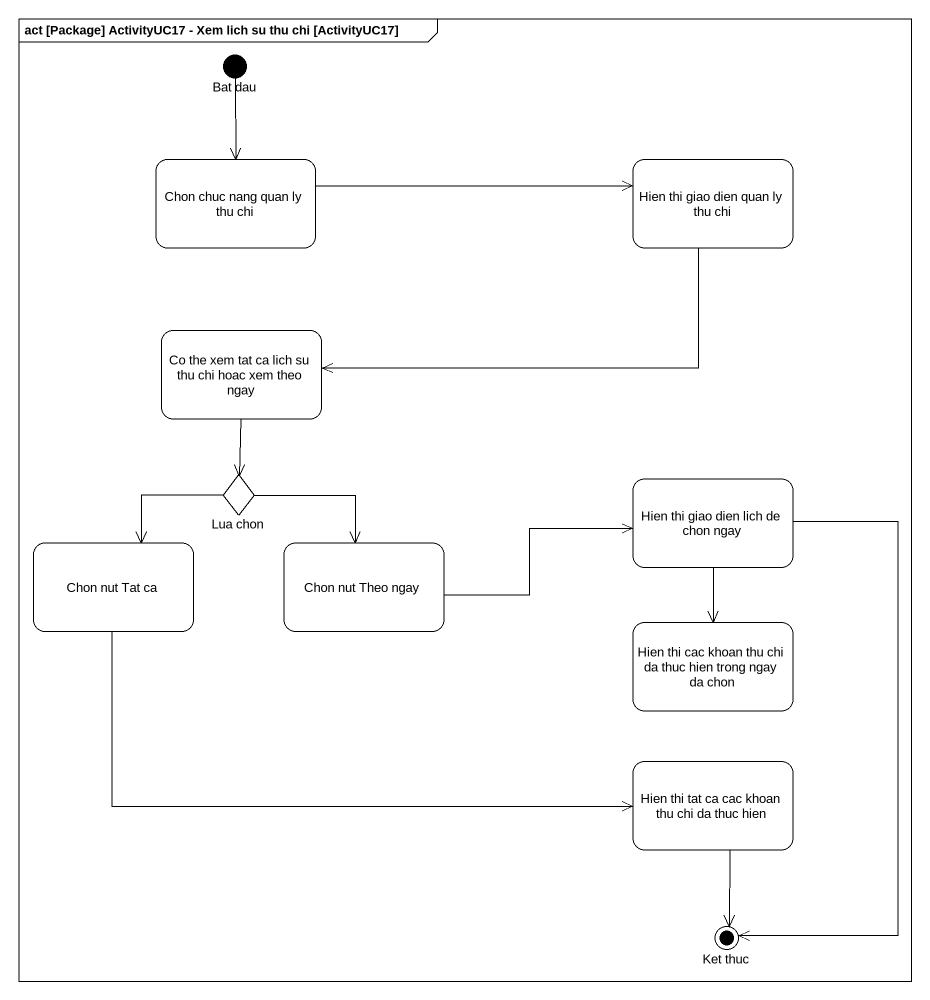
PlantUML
@startuml
mainframe act [Package] ActivityUC17 - Xem lich su thu chi [ActivityUC17]
hide empty description
state "Bat dau" as Bat_dau <<start>> #FFFFFF
state "Chon chuc nang quan ly thu chi" as Chon_chuc_nang_quan_ly_thu #FFFFFF
state "Hien thi giao dien quan ly thu chi" as Hien_thi_giao_dien_quan_ly #FFFFFF
state "Co the xem tat ca lich su thu chi hoac xem theo ngay" as Co_the_xem_tat_ca_lich_su #FFFFFF
state "Lua chon" as Lua_chon <<choice>> #FFFFFF
state "Hien thi giao dien lich de chon ngay" as Hien_thi_giao_dien_lich_de #FFFFFF
state "Chon nut Tat ca" as Chon_nut_Tat_ca #FFFFFF
state "Chon nut Theo ngay" as Chon_nut_Theo_ngay #FFFFFF
state "Hien thi cac khoan thu chi da thuc hien trong ngay da chon" as Hien_thi_cac_khoan_thu_chi #FFFFFF
state "Hien thi tat ca cac khoan thu chi da thuc hien" as Hien_thi_tat_ca_cac_khoan #FFFFFF
state "Ket thuc" as Ket_thuc <<end>> #FFFFFF
Bat_dau --> Chon_chuc_nang_quan_ly_thu
Chon_chuc_nang_quan_ly_thu -right-> Hien_thi_giao_dien_quan_ly
Hien_thi_giao_dien_quan_ly -left-> Co_the_xem_tat_ca_lich_su
Co_the_xem_tat_ca_lich_su --> Lua_chon
Lua_chon --> Chon_nut_Tat_ca
Lua_chon --> Chon_nut_Theo_ngay
Hien_thi_giao_dien_lich_de --> Hien_thi_cac_khoan_thu_chi
Hien_thi_giao_dien_lich_de --> Ket_thuc
Chon_nut_Tat_ca -right-> Hien_thi_tat_ca_cac_khoan
Chon_nut_Theo_ngay -right-> Hien_thi_giao_dien_lich_de
Hien_thi_tat_ca_cac_khoan --> Ket_thuc
@enduml
